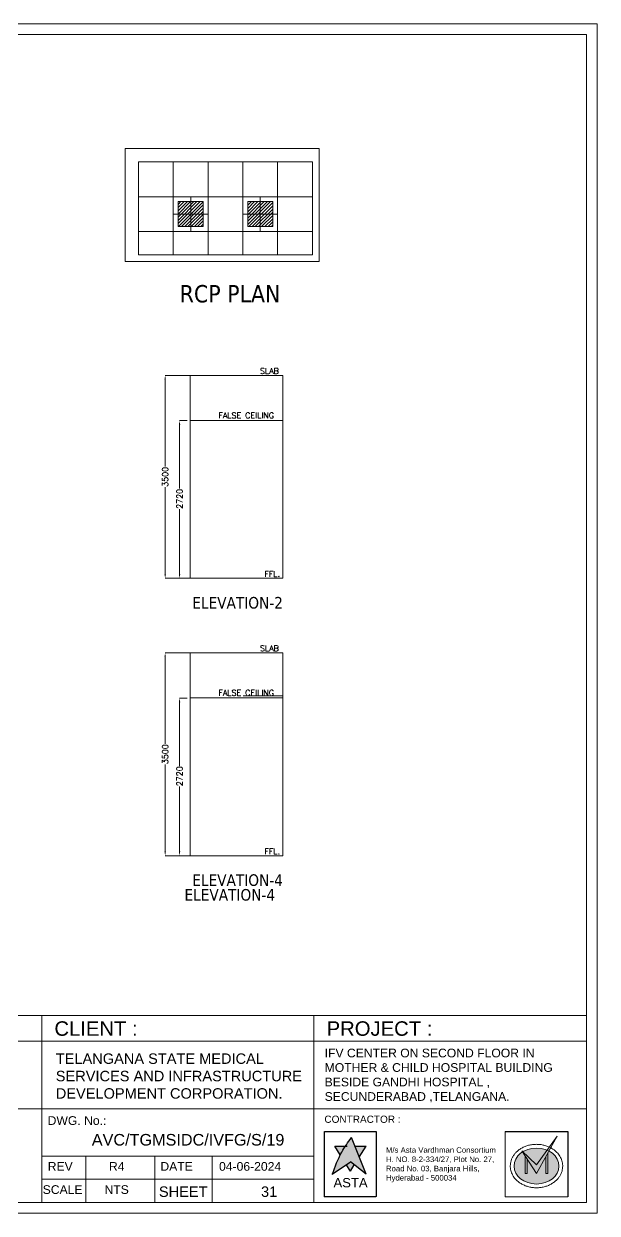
# Model space of a CAD drawing. Extents: x 3552052 to 4102982, y -707811 to -630695.
# Drawn here: x 4011802 to 4021694, y -702160 to -681641 of the extents above; entities that cross this region are included whole.
import ezdxf
from ezdxf.enums import TextEntityAlignment as Align

# ---------------------------------------------------------------- set-up
doc = ezdxf.new("R2010")
doc.units = 0
doc.header["$LTSCALE"] = 6
doc.header["$MEASUREMENT"] = 0
doc.layers.get('0').update_dxf_attribs({"linetype": 'CONTINUOUS', "lineweight": 0})
doc.layers.get('Defpoints').update_dxf_attribs({"linetype": 'CONTINUOUS', "lineweight": 0})
for name, color, linetype, lineweight in [('0.0', 8, 'CONTINUOUS', 0), ('ELE-4M UPS P.SB', 3, 'CONTINUOUS', 0), ('ELE-SOCKET NMBERING', 7, 'CONTINUOUS', 9), ('hatch', 252, 'CONTINUOUS', 0), ('MEP_HVAC_RA_DUCT', 1, 'CONTINUOUS', 0), ('MEP_HVAC_TEXT', 7, 'CONTINUOUS', 0), ('TITLE', 7, 'CONTINUOUS', 0), ('WALL', 8, 'CONTINUOUS', 0)]:
    doc.layers.add(name, color=color, linetype=linetype, lineweight=lineweight)
doc.layers.add('ELE-42W EMERGENCY DOWN LIGHT', color=7, linetype='CONTINUOUS', lineweight=0, true_color=0x608ec6)
doc.styles.add('Annotation', font='tahoma.ttf')
doc.styles.add('ARIAL', font='arial.ttf')
doc.styles.add('ROMANS', font='romans.shx')
doc.dimstyles.new('AEPL1', dxfattribs={"dimtxt": 100, "dimasz": 75, "dimexe": 1.25, "dimexo": 50, "dimtad": 0, "dimdec": 0, "dimtxsty": 'ROMANS', "dimcen": 2.5, "dimclrd": 7, "dimclre": 7, "dimadec": 0, "dimazin": 0, "dimtfac": 1, "dimtdec": 0, "dimtmove": 0, "dimatfit": 3, "dimfxl": 1, "dimlwd": 0, "dimlwe": 0, "dimarcsym": 0})

# ---------------------------------------------------------------- blocks, each defined once
blk = doc.blocks.new('GGGG')
at = {"layer": 'ELE-4M UPS P.SB', "color": 8, "linetype": 'ByBlock'}
for p, q in [((3564133, -678814), (3564133, -677214)), ((3564733, -678814), (3564733, -677214)), ((3565333, -678814), (3565333, -677214)), ((3565933, -678814), (3565933, -677214)), ((3563533, -677814), (3566533, -677814)), ((3563533, -678414), (3566533, -678414))]:
    blk.add_line(p, q, dxfattribs=at)
blk.add_lwpolyline([(3563533, -677214), (3566533, -677214), (3566533, -678814), (3563533, -678814)], close=True, dxfattribs=at)
blk = doc.blocks.new('54W EME')
at = {"layer": 'ELE-42W EMERGENCY DOWN LIGHT'}
h = blk.add_hatch(dxfattribs=at)
h.set_pattern_fill('ANSI31', color=8, scale=312.5, style=0)
h.paths.add_polyline_path([(-216, -216), (-216, 216), (216, 216), (216, -216)])
for p, q in [((0, 300), (0, -300)), ((-300, 0), (300, 0))]:
    blk.add_line(p, q, dxfattribs=at)
for points in [[(-300, -300), (-300, 300), (300, 300), (300, -300)], [(-216, -216), (-216, 216), (216, 216), (216, -216)]]:
    blk.add_lwpolyline(points, close=True, dxfattribs=at)
blk = doc.blocks.new('*D568')
at = {"layer": 'Defpoints', "color": 0, "linetype": 'ByBlock', "transparency": 16777216}
for p in [(4014489, -688487), (4014669, -688487), (4014869, -691207)]:
    blk.add_point(p, dxfattribs=at)
at = {"layer": 'ELE-4M UPS P.SB', "color": 7, "linetype": 'ByBlock', "lineweight": 0, "transparency": 16777216}
for p, q in [((4014619, -688487), (4014488, -688487)), ((4014489, -688562), (4014489, -689660)), ((4014489, -691132), (4014489, -690014)), ((4014819, -691207), (4014488, -691207))]:
    blk.add_line(p, q, dxfattribs=at)
at = {"layer": 'ELE-4M UPS P.SB', "color": 7, "linetype": 'ByBlock', "transparency": 16777216}
for points in [[(4014477, -688562), (4014502, -688562), (4014489, -688487)], [(4014477, -691132), (4014502, -691132), (4014489, -691207)]]:
    blk.add_solid(points, dxfattribs=at)
at = {"layer": 'ELE-4M UPS P.SB', "color": 0, "linetype": 'ByBlock', "transparency": 16777216, "insert": (4014489, -689837), "char_height": 100, "attachment_point": 5, "rotation": 90, "style": 'ROMANS'}
blk.add_mtext('2720', dxfattribs=at)
blk = doc.blocks.new('*D569')
at = {"layer": 'Defpoints', "color": 0, "linetype": 'ByBlock', "transparency": 16777216}
for p in [(4014241, -687707), (4014915, -687707), (4014869, -691207)]:
    blk.add_point(p, dxfattribs=at)
at = {"layer": 'ELE-4M UPS P.SB', "color": 7, "linetype": 'ByBlock', "lineweight": 0, "transparency": 16777216}
for p, q in [((4014865, -687707), (4014239, -687707)), ((4014241, -687782), (4014241, -689280)), ((4014241, -691132), (4014241, -689634)), ((4014819, -691207), (4014239, -691207))]:
    blk.add_line(p, q, dxfattribs=at)
at = {"layer": 'ELE-4M UPS P.SB', "color": 7, "linetype": 'ByBlock', "transparency": 16777216}
for points in [[(4014228, -687782), (4014253, -687782), (4014241, -687707)], [(4014228, -691132), (4014253, -691132), (4014241, -691207)]]:
    blk.add_solid(points, dxfattribs=at)
at = {"layer": 'ELE-4M UPS P.SB', "color": 0, "linetype": 'ByBlock', "transparency": 16777216, "insert": (4014241, -689457), "char_height": 100, "attachment_point": 5, "rotation": 90, "style": 'ROMANS'}
blk.add_mtext('3500', dxfattribs=at)
blk = doc.blocks.new('*D570')
at = {"layer": 'Defpoints', "color": 0, "linetype": 'ByBlock', "transparency": 16777216}
for p in [(4014489, -693272), (4014669, -693272), (4014869, -695992)]:
    blk.add_point(p, dxfattribs=at)
at = {"layer": 'ELE-4M UPS P.SB', "color": 7, "linetype": 'ByBlock', "lineweight": 0, "transparency": 16777216}
for p, q in [((4014619, -693272), (4014488, -693272)), ((4014489, -693347), (4014489, -694445)), ((4014489, -695917), (4014489, -694799)), ((4014819, -695992), (4014488, -695992))]:
    blk.add_line(p, q, dxfattribs=at)
at = {"layer": 'ELE-4M UPS P.SB', "color": 7, "linetype": 'ByBlock', "transparency": 16777216}
for points in [[(4014477, -693347), (4014502, -693347), (4014489, -693272)], [(4014477, -695917), (4014502, -695917), (4014489, -695992)]]:
    blk.add_solid(points, dxfattribs=at)
at = {"layer": 'ELE-4M UPS P.SB', "color": 0, "linetype": 'ByBlock', "transparency": 16777216, "insert": (4014489, -694622), "char_height": 100, "attachment_point": 5, "rotation": 90, "style": 'ROMANS'}
blk.add_mtext('2720', dxfattribs=at)
blk = doc.blocks.new('*D571')
at = {"layer": 'Defpoints', "color": 0, "linetype": 'ByBlock', "transparency": 16777216}
for p in [(4014241, -692492), (4014915, -692492), (4014869, -695992)]:
    blk.add_point(p, dxfattribs=at)
at = {"layer": 'ELE-4M UPS P.SB', "color": 7, "linetype": 'ByBlock', "lineweight": 0, "transparency": 16777216}
for p, q in [((4014865, -692492), (4014239, -692492)), ((4014241, -692567), (4014241, -694065)), ((4014241, -695917), (4014241, -694419)), ((4014819, -695992), (4014239, -695992))]:
    blk.add_line(p, q, dxfattribs=at)
at = {"layer": 'ELE-4M UPS P.SB', "color": 7, "linetype": 'ByBlock', "transparency": 16777216}
for points in [[(4014228, -692567), (4014253, -692567), (4014241, -692492)], [(4014228, -695917), (4014253, -695917), (4014241, -695992)]]:
    blk.add_solid(points, dxfattribs=at)
at = {"layer": 'ELE-4M UPS P.SB', "color": 0, "linetype": 'ByBlock', "transparency": 16777216, "insert": (4014241, -694242), "char_height": 100, "attachment_point": 5, "rotation": 90, "style": 'ROMANS'}
blk.add_mtext('3500', dxfattribs=at)
blk = doc.blocks.new('IVF-CONTRACTOR')
at = {"lineweight": -3, "true_color": 0x293189}
h = blk.add_hatch(color=177, dxfattribs=at)
h.dxf.hatch_style = 1
edge = h.paths.add_edge_path()
edge.add_spline(control_points=[(3037286, -1386527), (3037185, -1386667), (3036944, -1387001), (3036801, -1387388), (3036719, -1387609)], knot_values=[0, 0, 0, 0, 519.520055, 1226.818077, 1226.818077, 1226.818077, 1226.818077], degree=3, periodic=0)
edge.add_line((3036719, -1387609), (3037255, -1387240))
edge.add_line((3037255, -1387240), (3037717, -1387609))
edge.add_line((3037717, -1387609), (3037286, -1386527))
at = {"lineweight": -3, "true_color": 0xc7c8ca}
h = blk.add_hatch(color=9, dxfattribs=at)
h.dxf.hatch_style = 1
edge = h.paths.add_edge_path()
edge.add_spline(control_points=[(3036953, -1387033), (3036967, -1387008), (3037022, -1386919), (3037088, -1386836), (3037139, -1386779)], knot_values=[3356.588859, 3356.588859, 3356.588859, 3356.588859, 3831.174934, 5081.098827, 5081.098827, 5081.098827, 5081.098827], degree=3, periodic=0)
edge.add_line((3037139, -1386779), (3036793, -1386779))
edge.add_line((3036793, -1386779), (3036953, -1387033))
h.paths.add_polyline_path([(3037717, -1386779), (3037386, -1386779), (3037515, -1387102)])
h.paths.add_polyline_path([(3037370, -1387332), (3037255, -1387240), (3037134, -1387323), (3037255, -1387517)])
at = {"true_color": 0xed1f24}
h = blk.add_hatch(color=240, dxfattribs=at)
h.dxf.hatch_style = 1
edge = h.paths.add_edge_path()
edge.add_line((3042329, -1386921), (3042349, -1386951))
edge.add_ellipse((3042760, -1387369), major_axis=(-665, 0), ratio=0.800236, start_angle=-52.6357, end_angle=-51.8324, ccw=False)
edge.add_line((3042356, -1386946), (3042329, -1386921))
at = {"layer": '0.0', "true_color": 0xed1f24}
h = blk.add_hatch(color=240, dxfattribs=at)
h.dxf.hatch_style = 1
edge = h.paths.add_edge_path()
edge.add_line((3042760, -1387590), (3043125, -1386925))
edge.add_ellipse((3042760, -1387369), major_axis=(-665, 0), ratio=0.800236, start_angle=-123.3804, end_angle=-117.8517)
edge.add_line((3043070, -1386899), (3042760, -1387331))
edge.add_line((3042760, -1387331), (3042356, -1386946))
edge.add_ellipse((3042760, -1387369), major_axis=(-665, 0), ratio=0.800236, start_angle=-52.6357, end_angle=-51.8324)
edge.add_line((3042349, -1386951), (3042760, -1387590))
edge = h.paths.add_edge_path()
edge.add_spline(control_points=[(3043179, -1386828), (3043165, -1386821), (3043150, -1386814), (3043136, -1386807)], knot_values=[-2.156071, -2.156071, -2.156071, -2.156071, -2.090953, -2.090953, -2.090953, -2.090953], degree=3, periodic=0)
edge.add_line((3043136, -1386807), (3043070, -1386899))
edge.add_ellipse((3042760, -1387369), major_axis=(-665, 0), ratio=0.800236, start_angle=-123.3804, end_angle=-117.8517, ccw=False)
edge.add_line((3043125, -1386925), (3043179, -1386828))
edge = h.paths.add_edge_path()
edge.add_line((3043367, -1386486), (3043136, -1386807))
edge.add_spline(control_points=[(3043136, -1386807), (3043150, -1386814), (3043165, -1386821), (3043179, -1386828)], knot_values=[-2.156071, -2.156071, -2.156071, -2.156071, -2.090953, -2.090953, -2.090953, -2.090953], degree=3, periodic=0)
edge.add_line((3043179, -1386828), (3043367, -1386486))
at = {"layer": '0.0', "true_color": 0x139b48}
h = blk.add_hatch(color=114, dxfattribs=at)
h.dxf.hatch_style = 1
edge = h.paths.add_edge_path()
edge.add_ellipse((3042760, -1387369), major_axis=(-665, 0), ratio=0.800236, start_angle=-51.8324, end_angle=236.6196)
edge.add_line((3043125, -1386925), (3043091, -1386988))
edge.add_line((3043091, -1386988), (3043091, -1387590))
edge.add_line((3043091, -1387590), (3043036, -1387590))
edge.add_line((3043036, -1387590), (3043036, -1387088))
edge.add_line((3043036, -1387088), (3042760, -1387590))
edge.add_line((3042760, -1387590), (3042484, -1387160))
edge.add_line((3042484, -1387160), (3042484, -1387590))
edge.add_line((3042484, -1387590), (3042428, -1387590))
edge.add_line((3042428, -1387590), (3042428, -1387075))
edge.add_line((3042428, -1387075), (3042349, -1386951))
edge = h.paths.add_edge_path()
edge.add_ellipse((3042760, -1387369), major_axis=(-665, 0), ratio=0.800236, start_angle=-117.8517, end_angle=-52.6357)
edge.add_line((3042356, -1386946), (3042760, -1387331))
edge.add_line((3042760, -1387331), (3043070, -1386899))
at = {"layer": '0.0', "true_color": 0x000000}
h = blk.add_hatch(color=18, dxfattribs=at)
h.dxf.hatch_style = 1
h.paths.add_polyline_path([(3042484, -1387160), (3042428, -1387075), (3042428, -1387590), (3042484, -1387590)])
h.paths.add_polyline_path([(3043036, -1387590), (3043091, -1387590), (3043091, -1386988), (3043036, -1387088)])
at = {"lineweight": -3}
for p, q in [((3036484, -1386350), (3038013, -1386350)), ((3036484, -1388267), (3036484, -1386350)), ((3036485, -1386350), (3038009, -1386350)), ((3036485, -1388278), (3036485, -1386350)), ((3038013, -1386350), (3038013, -1388267)), ((3041829, -1386350), (3043688, -1386350)), ((3043688, -1386350), (3043688, -1388278)), ((3038011, -1388278), (3036483, -1388278))]:
    blk.add_line(p, q, dxfattribs=at)
at = {"color": 251, "lineweight": -3, "true_color": 0x636466}
for p, q in [((3036793, -1386779), (3037155, -1386779)), ((3036953, -1387033), (3036793, -1386779)), ((3037717, -1387609), (3037286, -1386527)), ((3037386, -1386779), (3037717, -1386779)), ((3037515, -1387102), (3037717, -1386779)), ((3036719, -1387609), (3037255, -1387240)), ((3037255, -1387517), (3037134, -1387323)), ((3037717, -1387609), (3037255, -1387240)), ((3037255, -1387517), (3037370, -1387332))]:
    blk.add_line(p, q, dxfattribs=at)
blk.add_spline([(3036719, -1387609), (3036998, -1386959), (3037286, -1386527)], degree=3, dxfattribs=at)
at = {"layer": '0.0'}
for p, q in [((3036485, -1386350), (3038009, -1386350)), ((3036485, -1388278), (3036485, -1386350)), ((3036485, -1388278), (3036485, -1386350)), ((3036485, -1386350), (3038009, -1386350)), ((3038013, -1386350), (3038013, -1388278)), ((3041829, -1386350), (3043688, -1386350)), ((3041829, -1388278), (3041829, -1386350)), ((3043688, -1386350), (3043688, -1388278)), ((3038009, -1388278), (3036485, -1388278)), ((3043688, -1388278), (3041829, -1388278))]:
    blk.add_line(p, q, dxfattribs=at)
at = {"layer": '0.0', "color": 18, "true_color": 0x000000}
for p, q in [((3042760, -1387590), (3043367, -1386486)), ((3042760, -1387331), (3043367, -1386486)), ((3042760, -1387590), (3042329, -1386921)), ((3042329, -1386921), (3042760, -1387331)), ((3042428, -1387075), (3042428, -1387590)), ((3043036, -1387088), (3043036, -1387590)), ((3043091, -1387590), (3043091, -1386988)), ((3042484, -1387590), (3042484, -1387160)), ((3042428, -1387590), (3042484, -1387590)), ((3043036, -1387590), (3043091, -1387590))]:
    blk.add_line(p, q, dxfattribs=at)
at = {"layer": '0.0'}
blk.add_ellipse((3042760, -1387369), major_axis=(-665, 0), ratio=0.800236, start_param=-3.141592653589793, end_param=3.141592653589793, dxfattribs=at)
blk.add_open_spline([(3043535, -1387369), (3043535, -1387353), (3043534, -1387336), (3043530, -1387296), (3043527, -1387272), (3043516, -1387226), (3043509, -1387202), (3043492, -1387157), (3043483, -1387135), (3043460, -1387092), (3043448, -1387071), (3043420, -1387031), (3043405, -1387011), (3043372, -1386974), (3043355, -1386956), (3043318, -1386922), (3043298, -1386906), (3043258, -1386875), (3043236, -1386861), (3043183, -1386829), (3043150, -1386812), (3043081, -1386783), (3043045, -1386771), (3042972, -1386750), (3042935, -1386742), (3042860, -1386731), (3042821, -1386728), (3042745, -1386726), (3042706, -1386727), (3042630, -1386735), (3042593, -1386741), (3042518, -1386757), (3042482, -1386768), (3042412, -1386794), (3042377, -1386809), (3042312, -1386843), (3042280, -1386862), (3042221, -1386905), (3042194, -1386928), (3042147, -1386974), (3042127, -1386996), (3042091, -1387042), (3042074, -1387067), (3042045, -1387117), (3042033, -1387143), (3042012, -1387197), (3042003, -1387225), (3041992, -1387276), (3041988, -1387299), (3041984, -1387347), (3041984, -1387371), (3041986, -1387418), (3041989, -1387442), (3041997, -1387489), (3042003, -1387512), (3042018, -1387557), (3042026, -1387580), (3042047, -1387623), (3042058, -1387645), (3042084, -1387686), (3042098, -1387706), (3042129, -1387744), (3042145, -1387762), (3042180, -1387798), (3042199, -1387814), (3042238, -1387846), (3042259, -1387861), (3042311, -1387894), (3042343, -1387912), (3042409, -1387944), (3042444, -1387957), (3042515, -1387980), (3042552, -1387989), (3042626, -1388003), (3042664, -1388007), (3042740, -1388012), (3042778, -1388012), (3042854, -1388008), (3042892, -1388003), (3042966, -1387989), (3043003, -1387980), (3043074, -1387958), (3043109, -1387944), (3043175, -1387913), (3043208, -1387895), (3043268, -1387856), (3043297, -1387834), (3043351, -1387787), (3043376, -1387761), (3043416, -1387713), (3043432, -1387690), (3043462, -1387643), (3043475, -1387619), (3043497, -1387569), (3043507, -1387543), (3043522, -1387491), (3043527, -1387464), (3043533, -1387415), (3043535, -1387392), (3043535, -1387369)], degree=3, knots=[-3.141593, -3.141593, -3.141593, -3.141593, -3.06788, -3.06788, -2.960953, -2.960953, -2.854026, -2.854026, -2.747099, -2.747099, -2.640172, -2.640172, -2.533245, -2.533245, -2.426319, -2.426319, -2.319392, -2.319392, -2.212465, -2.212465, -2.059875, -2.059875, -1.907286, -1.907286, -1.754697, -1.754697, -1.602107, -1.602107, -1.449518, -1.449518, -1.296928, -1.296928, -1.144339, -1.144339, -0.99175, -0.99175, -0.83916, -0.83916, -0.686571, -0.686571, -0.558641, -0.558641, -0.43071, -0.43071, -0.30278, -0.30278, -0.17485, -0.17485, -0.068516, -0.068516, 0.037819, 0.037819, 0.144154, 0.144154, 0.250488, 0.250488, 0.356823, 0.356823, 0.463157, 0.463157, 0.569492, 0.569492, 0.675826, 0.675826, 0.782161, 0.782161, 0.888495, 0.888495, 1.039928, 1.039928, 1.191361, 1.191361, 1.342794, 1.342794, 1.494227, 1.494227, 1.64566, 1.64566, 1.797093, 1.797093, 1.948526, 1.948526, 2.099959, 2.099959, 2.251392, 2.251392, 2.402825, 2.402825, 2.554258, 2.554258, 2.675591, 2.675591, 2.796924, 2.796924, 2.918258, 2.918258, 3.039591, 3.039591, 3.141593, 3.141593, 3.141593, 3.141593], dxfattribs=at)
at = {"lineweight": -3, "attachment_point": 1, "style": 'ARIAL'}
for s, width, gutter_width, insert, char_height in [('{\\C256;CONTRACTOR :}', 3919.85, 1060, (3036485, -1385878), 212.06), ('{\\C256;M/s Asta Vardhman Consortium\\PH. NO. 8-2-334/27, Plot No. 27, Road No. 03, Banjara Hills, Hyderabad - 500034}', 3696.75, 822, (3038306, -1386813), 164.38)]:
    blk.add_mtext_dynamic_manual_height_columns(s, width=width, gutter_width=gutter_width, heights=[0], dxfattribs=dict(at, insert=insert, char_height=char_height))
at = {"lineweight": 100, "insert": (3036754, -1387723), "char_height": 276.9, "attachment_point": 1, "style": 'ARIAL'}
blk.add_mtext_dynamic_manual_height_columns('ASTA', width=997.56, gutter_width=254, heights=[0], dxfattribs=at)

msp = doc.modelspace()

# ---------------------------------------------------------------- linework, layer by layer
for p, q in [((4021507.1, -698749.9), (4003856.8, -698749.9)), ((4012111.2, -701972.7), (4012111.2, -698749.9))]:
    msp.add_line(p, q)
at = {"color": 7}
msp.add_line((4021507.1, -701972.7), (4012111.2, -701972.7), dxfattribs=at)
for points in [[(4021693.8, -681641), (4021693.8, -702159.5), (4003670, -702159.5), (4003670, -681641)], [(4021507.1, -681827.8), (4021507.1, -701972.7), (4003856.8, -701972.7), (4003856.8, -681827.8)]]:
    msp.add_lwpolyline(points, close=True)
at = {"layer": 'hatch', "color": 7}
msp.add_line((4021507.1, -698749.1), (4021507.1, -701972.7), dxfattribs=at)
at = {"layer": 'MEP_HVAC_RA_DUCT', "color": 8, "linetype": 'ByBlock'}
for p, q in [((4014669.4, -687707.3), (4014669.4, -691207.3)), ((4016269.4, -687707.3), (4016269.4, -691207.3)), ((4014669.4, -692491.7), (4014669.4, -695991.7)), ((4016269.4, -692491.7), (4016269.4, -695991.7))]:
    msp.add_line(p, q, dxfattribs=at)
for points in [[(4016269.4, -687707.3), (4014669.4, -687707.3)], [(4016269.4, -688487.3), (4014669.4, -688487.3)], [(4016274.9, -688487.3), (4015584.9, -688487.3)], [(4016269.4, -691207.3), (4014669.4, -691207.3)], [(4016269.4, -692491.7), (4014669.4, -692491.7)], [(4016269.4, -693271.7), (4014669.4, -693271.7)], [(4016274.9, -693231.7), (4015584.9, -693231.7)], [(4016269.4, -695991.7), (4014669.4, -695991.7)]]:
    msp.add_lwpolyline(points, dxfattribs=at)
at = {"layer": 'MEP_HVAC_TEXT', "linetype": 'ByBlock'}
for p, q in [((4016807.1, -698749.9), (4016807.1, -701972.7)), ((4012111.2, -699194.1), (4006709.7, -699194.1)), ((4016807.1, -699194.1), (4012111.2, -699194.1)), ((4016807.1, -699194.1), (4021507.1, -699194.1)), ((4012111.2, -700360.9), (4006709.7, -700360.9)), ((4016807.1, -700361.3), (4012107.1, -700360.9)), ((4016807.1, -700361.3), (4021507.1, -700360.9)), ((4012111.2, -701172.7), (4016807.1, -701172.7)), ((4012874.6, -701172.7), (4012874.6, -701972.7)), ((4014063.5, -701172.7), (4014063.5, -701972.7)), ((4015050, -701172.7), (4015050, -701972.7)), ((4012111.2, -701572.7), (4016807.1, -701572.7))]:
    msp.add_line(p, q, dxfattribs=at)
at = {"layer": 'WALL', "color": 8, "linetype": 'ByBlock'}
for p, q in [((4013551.1, -683793.9), (4013551.1, -685739.9)), ((4016896.1, -683793.9), (4013551.1, -683793.9)), ((4016896.1, -685739.9), (4016896.1, -683793.9)), ((4016781.1, -684023.9), (4014301.1, -684023.9)), ((4016781.1, -685623.9), (4016781.1, -684023.9)), ((4015666.1, -685623.9), (4013781.1, -685623.9)), ((4016781.1, -685623.9), (4016666.1, -685623.9)), ((4016896.1, -685739.9), (4013551.1, -685739.9))]:
    msp.add_line(p, q, dxfattribs=at)
at = {"layer": 'WALL', "color": 8, "lineweight": 0}
msp.add_line((4015961.1, -684023.9), (4013781.1, -684023.9), dxfattribs=at)

# ---------------------------------------------------------------- block references
at = {"color": 240, "true_color": 0xed1f24, "xscale": 0.5830909662492498, "yscale": 0.5830909662492498, "zscale": 0.5830909662492498}
msp.add_blockref('IVF-CONTRACTOR', (2246440.7, 107616.5), dxfattribs=at)
at = {"layer": 'ELE-42W EMERGENCY DOWN LIGHT', "linetype": 'ByBlock'}
for p in [(4014681.1, -684923.9), (4015881.1, -684923.9)]:
    msp.add_blockref('54W EME', p, dxfattribs=at)
at = {"layer": 'ELE-4M UPS P.SB', "color": 0, "linetype": 'ByBlock'}
msp.add_blockref('GGGG', (450247.8, -6810.1), dxfattribs=at)

# ---------------------------------------------------------------- texts
at = {"width": 2697.906, "attachment_point": 3, "style": 'Annotation'}
for s, insert, char_height in [('\\pxql;RCP PLAN', (4017189.5, -686148.1), 300), ('\\pxql;ELEVATION-2', (4017406.4, -691528.8), 200), ('\\pxql;ELEVATION-4', (4017406.4, -696313.2), 200), ('\\pxql;ELEVATION-4', (4017272, -696567), 200)]:
    msp.add_mtext(s, dxfattribs=dict(at, insert=insert, char_height=char_height))
at = {"layer": 'ELE-SOCKET NMBERING', "color": 0, "char_height": 100.004, "width": 2358.602, "attachment_point": 1, "style": 'Annotation'}
for s, insert in [('{\\Fromans|c0;SLAB}', (4015876.9, -687579.9)), ('{\\Fromans|c0;FALSE CEILING }', (4015158.6, -688347.2)), ('{\\Fromans|c0;FFL.}', (4015952.1, -691082.3)), ('{\\Fromans|c0;SLAB}', (4015876.9, -692364.3)), ('{\\Fromans|c0;FALSE CEILING }', (4015158.6, -693131.6)), ('{\\Fromans|c0;FFL.}', (4015952.1, -695866.7))]:
    msp.add_mtext(s, dxfattribs=dict(at, insert=insert))
at = {"layer": 'TITLE', "color": 7, "style": 'ARIAL'}
for s, height, p in [('CLIENT :', 250, (4012330.4, -699098.9)), ('PROJECT :', 250, (4017026.3, -699098.9)), ('DWG. No.:', 150, (4012213.8, -700636.3))]:
    msp.add_text(s, height=height, dxfattribs=at).set_placement(p)
for s, height, p in [('REV', 150, (4012430.6, -701352)), ('R4', 150, (4013405.5, -701352)), ('DATE', 150, (4014438.2, -701352)), ('04-06-2024', 150, (4015706.2, -701352)), ('SCALE', 150, (4012472.1, -701752)), ('NTS', 150, (4013404.6, -701752)), ('SHEET', 180, (4014552.1, -701787.9)), ('31', 180, (4016034.7, -701787.9))]:
    msp.add_text(s, height=height, dxfattribs=at).set_placement(p, align=Align.MIDDLE_CENTER)
at = {"layer": 'TITLE', "color": 7, "attachment_point": 1, "style": 'ARIAL'}
for s, width, gutter_width, insert, char_height in [('{\\C256;TELANGANA STATE MEDICAL SERVICES AND INFRASTRUCTURE DEVELOPMENT CORPORATION.}', 4493.629, 10, (4012354.1, -699403.2), 180), ('\\pxql;IFV CENTER ON SECOND FLOOR IN MOTHER & CHILD HOSPITAL BUILDING BESIDE GANDHI HOSPITAL , SECUNDERABAD ,TELANGANA. ', 4493.629, 10, (4016992.3, -699321), 150), ('\\pxqc;AVC/TGMSIDC/IVFG/S/19', 5392.273, 12, (4011940.3, -700792.6), 200)]:
    msp.add_mtext_dynamic_manual_height_columns(s, width=width, gutter_width=gutter_width, heights=[0], dxfattribs=dict(at, insert=insert, char_height=char_height))

# ---------------------------------------------------------------- dimensions: what is measured, and where the dimension line sits
at = {"layer": 'ELE-4M UPS P.SB', "color": 0, "linetype": 'ByBlock'}
for base, p1, p2, picture, middle in [((4014240.7, -687707.3), (4014868.8, -691207.3), (4014915.2, -687707.3), '*D569', (4014240.7, -689457.3)), ((4014489.1, -688487.3), (4014868.8, -691207.3), (4014669.4, -688487.3), '*D568', (4014489.1, -689837.3)), ((4014240.7, -692491.7), (4014868.8, -695991.7), (4014915.2, -692491.7), '*D571', (4014240.7, -694241.7)), ((4014489.1, -693271.7), (4014868.8, -695991.7), (4014669.4, -693271.7), '*D570', (4014489.1, -694621.7))]:
    dim = msp.add_linear_dim(base=base, p1=p1, p2=p2, angle=90, dimstyle='AEPL1', dxfattribs=at)
    dim.commit()
    dim.dimension.update_dxf_attribs({"geometry": picture, "text_midpoint": middle, "dimtype": 160})

doc.saveas('drawing.dxf')
